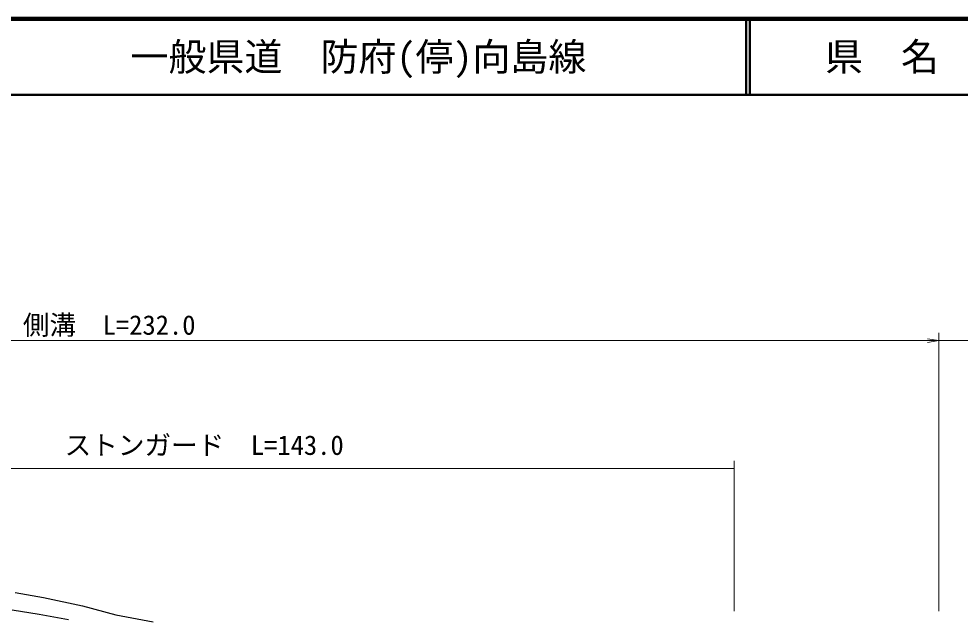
# Model space of a CAD drawing. Units: millimetres, scale not verified. Extents: x 40000 to 680000, y 20000 to 380000.
# Drawn here: x 202042 to 325915, y 301382 to 380000 of the extents above; entities that cross this region are included whole.
import ezdxf
from ezdxf.enums import TextEntityAlignment as Align

# ---------------------------------------------------------------- set-up
doc = ezdxf.new("R2010")
doc.units = ezdxf.units.MM
doc.header["$LTSCALE"] = 1000
for name, color, linetype, lineweight in [('M-BGD', 7, 'Continuous', 25), ('M-STR-HTXT', 7, 'Continuous', 13), ('M-TTL', 2, 'Continuous', 140), ('M-TTL-LINE', 7, 'Continuous', 50)]:
    doc.layers.add(name, color=color, linetype=linetype, lineweight=lineweight)
doc.layers.add('M-TTL-TXT', color=7, linetype='Continuous')
doc.styles.add('ＭＳ ゴシック', font='')
doc.styles.get('ＭＳ ゴシック').set_extended_font_data('MS Gothic')

# ---------------------------------------------------------------- blocks, each defined once
blk = doc.blocks.new('open_arrow')
at = {"color": 0, "linetype": 'Continuous', "lineweight": -2}
blk.add_lwpolyline([(7.5, 1.25), (0, 0), (7.5, -1.25)], dxfattribs=at)

msp = doc.modelspace()

# ---------------------------------------------------------------- linework, layer by layer
at = {"layer": 'M-BGD'}
for p, q in [((201573, 304486), (205279, 303824)), ((205279, 303824), (210442, 302765)), ((210442, 302765), (214810, 301574)), ((201152, 302216), (204728, 301626)), ((204728, 301626), (208565, 300937)), ((214810, 301574), (219708, 300647))]:
    msp.add_line(p, q, dxfattribs=at)
at = {"layer": 'M-STR-HTXT'}
for p, q in [((323118, 302059), (323118, 338654)), ((105223, 337654), (323118, 337654)), ((323118, 337654), (571091, 337654)), ((156706, 320837), (296162, 320837)), ((296162, 302059), (296162, 321837))]:
    msp.add_line(p, q, dxfattribs=at)
at = {"layer": 'M-TTL'}
msp.add_line((680000, 380000), (40000, 380000), dxfattribs=at)
at = {"layer": 'M-TTL-LINE'}
for p, q in [((297750, 380000), (297750, 370000)), ((298250, 380000), (298250, 370000)), ((40000, 370000), (680000, 370000))]:
    msp.add_line(p, q, dxfattribs=at)

# ---------------------------------------------------------------- block references
at = {"layer": 'M-STR-HTXT', "xscale": 200, "yscale": 200, "rotation": 180}
msp.add_blockref('open_arrow', (323118, 337654), dxfattribs=at)

# ---------------------------------------------------------------- texts
at = {"layer": 'M-STR-HTXT', "style": 'ＭＳ ゴシック'}
for s, p in [('側溝\u3000L=232.0', (213933, 337654)), ('ストンガード\u3000L=143.0', (226434, 321837))]:
    msp.add_text(s, height=2566, dxfattribs=at).set_placement(p, align=Align.BOTTOM_CENTER)
at = {"layer": 'M-TTL-TXT', "style": 'ＭＳ ゴシック'}
msp.add_text('一般県道\u3000防府(停)向島線', height=3666, dxfattribs=at).set_placement((216734, 375000), align=Align.MIDDLE_LEFT)
msp.add_text('県\u3000名', height=3666, dxfattribs=at).set_placement((315625, 375000), align=Align.MIDDLE_CENTER)

doc.saveas('drawing.dxf')
